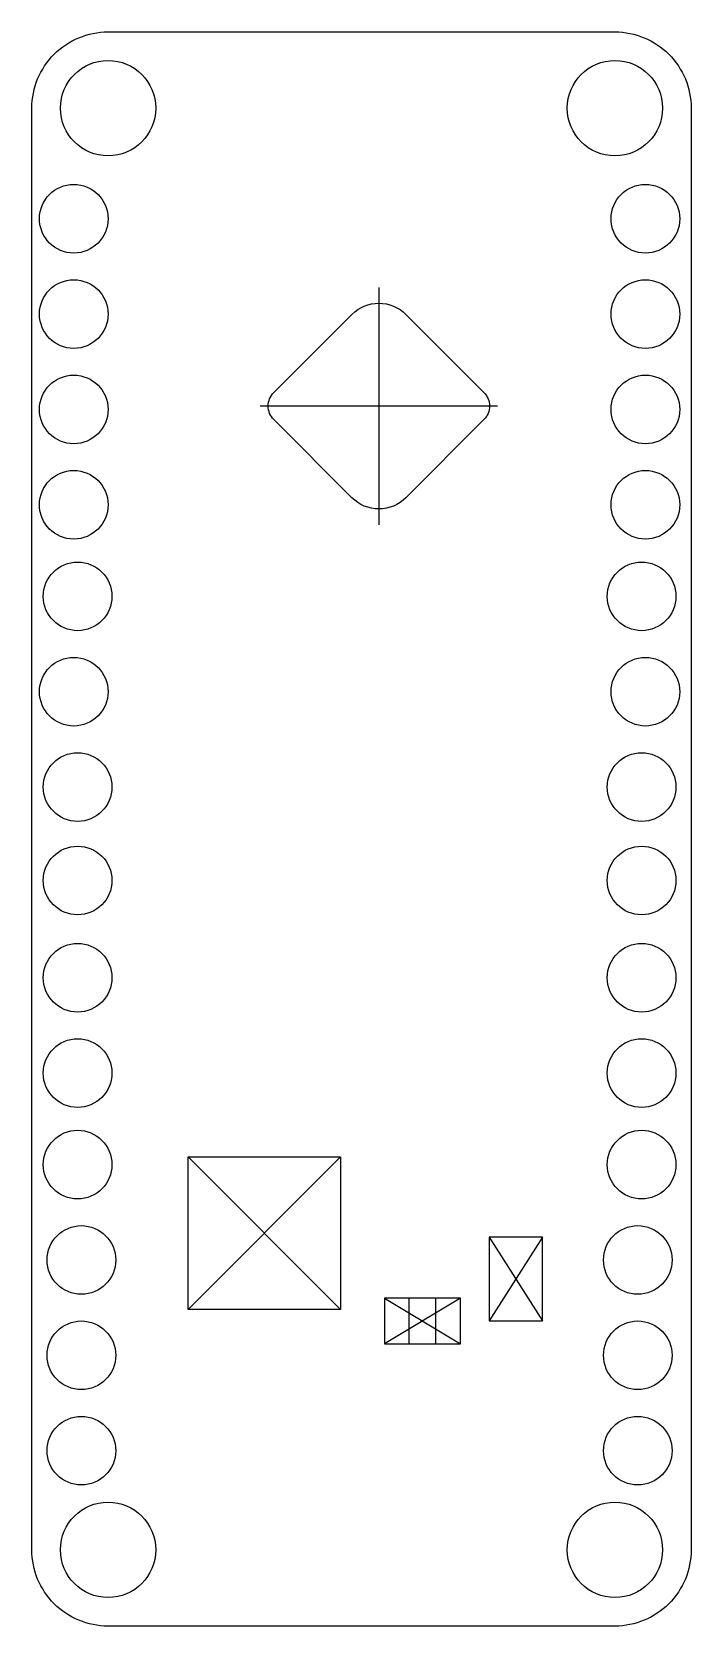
# Model space of a CAD drawing. Header units: millimetres. Extents: x -8.6 to 8.7, y -20.3 to 21.5.
import ezdxf

# ---------------------------------------------------------------- set-up
doc = ezdxf.new("R2010")
doc.units = ezdxf.units.MM
doc.layers.get('0').update_dxf_attribs({"linetype": 'CONTINUOUS'})

msp = doc.modelspace()

# ---------------------------------------------------------------- linework, layer by layer
for p, q in [((0.506, 14.801), (0.506, 8.578)), ((3.617, 11.689), (-2.605, 11.689)), ((-4.5, -8), (-0.5, -8)), ((-4.5, -12), (-4.5, -8)), ((-4.5, -8), (-0.5, -12)), ((-0.5, -8), (-4.5, -12)), ((-0.5, -8), (-0.5, -12)), ((4.8, -10.1), (3.4, -10.1)), ((3.4, -10.1), (3.4, -12.3)), ((4.8, -10.1), (3.4, -12.3)), ((3.4, -10.1), (4.8, -12.3)), ((4.8, -12.3), (4.8, -10.1)), ((2.65, -11.7), (0.65, -11.7)), ((0.65, -11.7), (0.65, -12.9)), ((2.65, -11.7), (0.65, -12.9)), ((0.65, -11.7), (2.65, -12.9)), ((1.3, -12.9), (1.3, -11.7)), ((2, -12.9), (2, -11.7)), ((2.65, -12.9), (2.65, -11.7)), ((-0.5, -12), (-4.5, -12)), ((3.4, -12.3), (4.8, -12.3)), ((0.65, -12.9), (2.65, -12.9))]:
    msp.add_line(p, q)
for points in [[(-8.6, 19.5, -0.414214), (-6.6, 21.5), (6.7, 21.5, -0.414214), (8.7, 19.5), (8.7, -18.3, -0.414214), (6.7, -20.3), (-6.6, -20.3, -0.414214), (-8.6, -18.3)], [(1.213, 14.094), (3.264, 12.043, -0.414214), (3.264, 11.336), (1.213, 9.285, -0.414214), (-0.201, 9.285), (-2.252, 11.336, -0.414214), (-2.252, 12.043), (-0.201, 14.094, -0.414214)]]:
    msp.add_lwpolyline(points, format="xyb", close=True)
for centre, radius in [((-6.6, 19.5), 1.25), ((6.7, 19.5), 1.25), ((-7.5, 16.6), 0.9), ((7.5, 16.6), 0.9), ((-7.5, 14.1), 0.9), ((7.5, 14.1), 0.9), ((-7.5, 11.6), 0.9), ((7.5, 11.6), 0.9), ((-7.5, 9.1), 0.9), ((7.5, 9.1), 0.9), ((-7.4, 6.7), 0.9), ((7.4, 6.7), 0.9), ((-7.5, 4.2), 0.9), ((7.5, 4.2), 0.9), ((-7.4, 1.7), 0.9), ((7.4, 1.7), 0.9), ((-7.4, -0.75), 0.9), ((7.4, -0.75), 0.9), ((-7.4, -3.3), 0.9), ((7.4, -3.3), 0.9), ((-7.4, -5.8), 0.9), ((7.4, -5.8), 0.9), ((-7.4, -8.2), 0.9), ((7.4, -8.2), 0.9), ((-7.3, -10.7), 0.9), ((7.3, -10.7), 0.9), ((-7.3, -13.2), 0.9), ((7.3, -13.2), 0.9), ((-7.3, -15.7), 0.9), ((7.3, -15.7), 0.9), ((-6.6, -18.3), 1.25), ((6.7, -18.3), 1.25)]:
    msp.add_circle(centre, radius)

doc.saveas('drawing.dxf')
